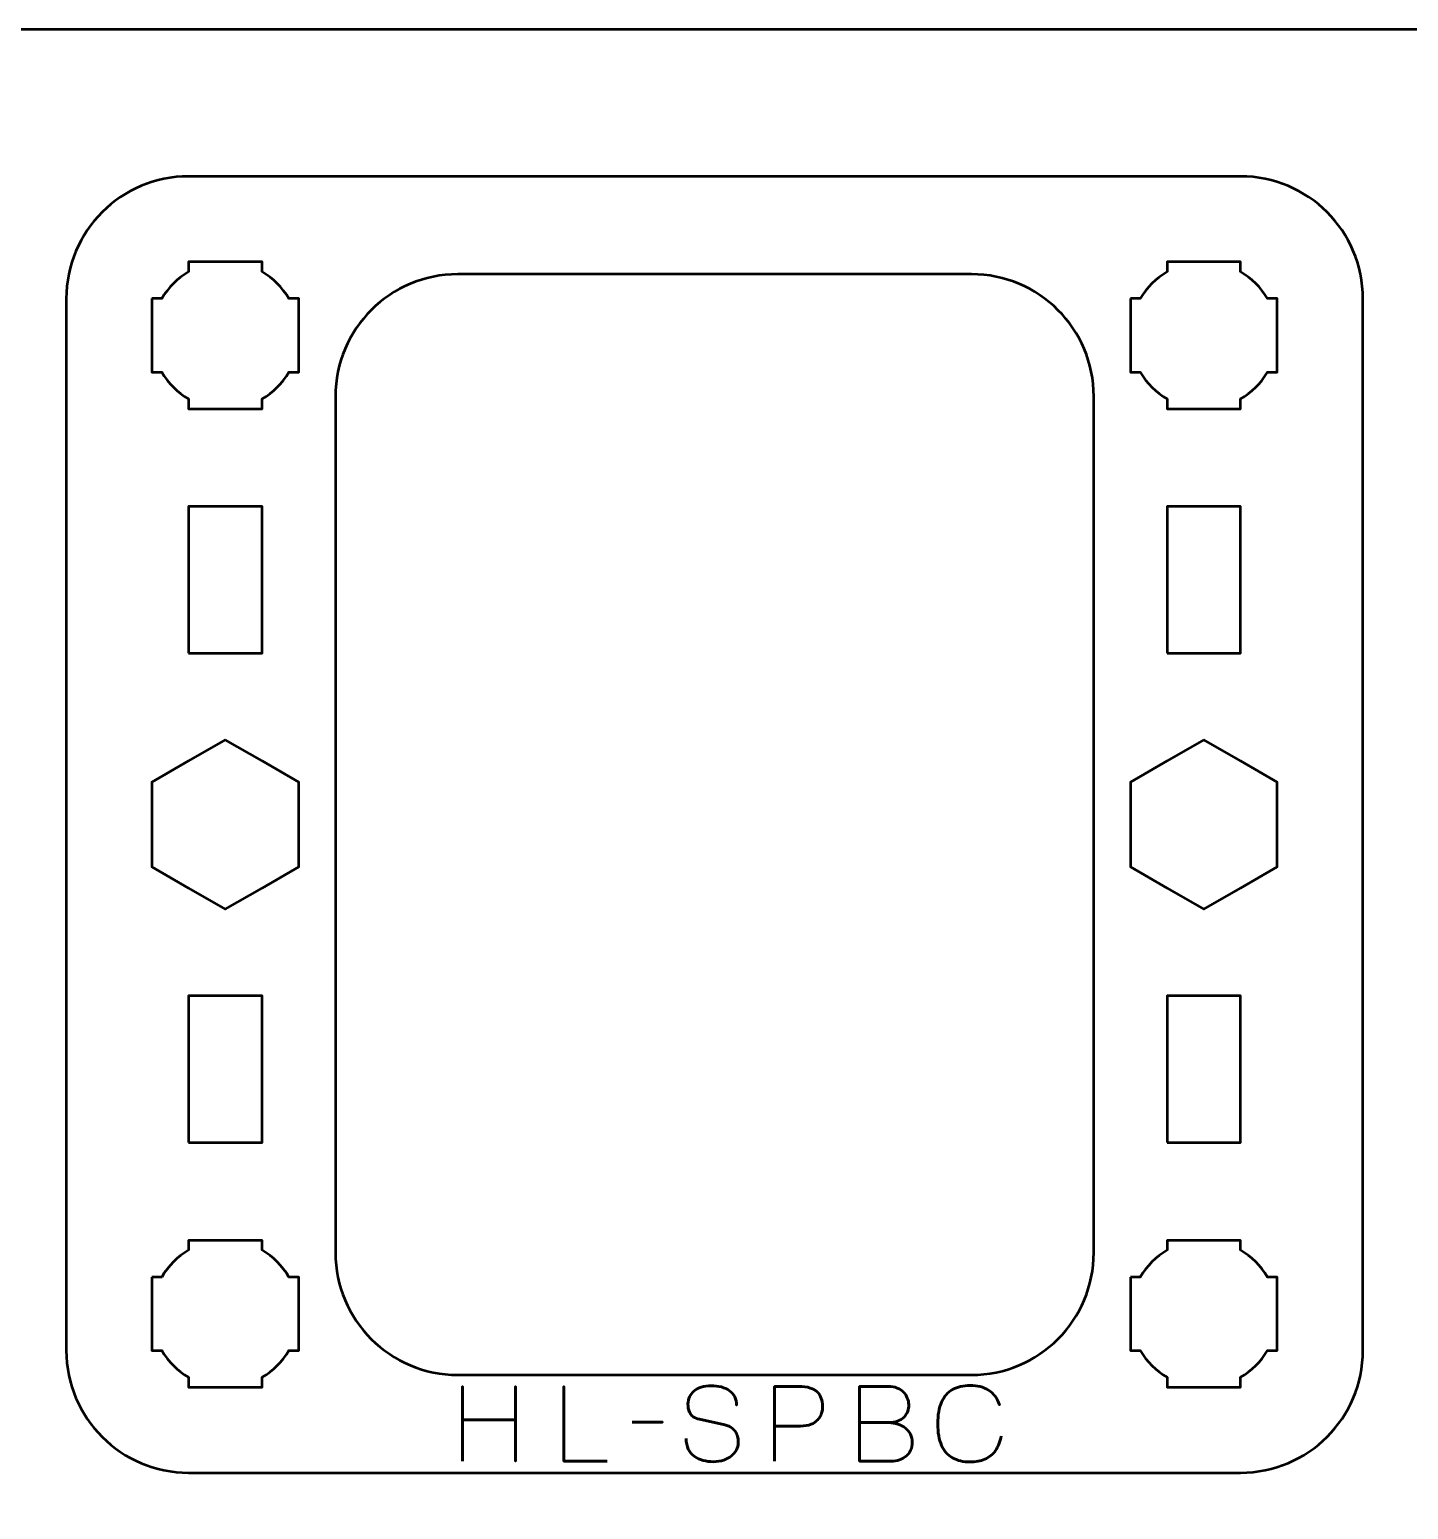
# Model space of a CAD drawing. Header units: centimetres. Extents: x -21 to 0, y -29.7 to 0.
# Drawn here: x -11.4 to -5.76, y -6.05 to 0 of the extents above; entities that cross this region are included whole.
import ezdxf

# ---------------------------------------------------------------- set-up
doc = ezdxf.new("R2010")
doc.units = ezdxf.units.CM
doc.header["$MEASUREMENT"] = 0
doc.layers.add('Layer 1', color=7, linetype='Continuous')

msp = doc.modelspace()

# ---------------------------------------------------------------- linework, layer by layer
at = {"layer": 'Layer 1', "lineweight": 53}
for points in [[(-10.75, -2.55), (-10.45, -2.55), (-10.45, -1.95), (-10.75, -1.95), (-10.75, -2.55)], [(-6.75, -2.55), (-6.45, -2.55), (-6.45, -1.95), (-6.75, -1.95), (-6.75, -2.55)], [(-10.75, -4.55), (-10.45, -4.55), (-10.45, -3.95), (-10.75, -3.95), (-10.75, -4.55)], [(-6.75, -4.55), (-6.45, -4.55), (-6.45, -3.95), (-6.75, -3.95), (-6.75, -4.55)]]:
    msp.add_lwpolyline(points, close=True, dxfattribs=at)
at = {"layer": 'Layer 1', "color": 1, "lineweight": 53}
msp.add_open_spline([(-21.00003, -29.19995), (-21.00003, -29.19995), (-21.00003, -2.89992), (-21.00003, -2.89992), (-21.00003, -2.89992), (-21.00003, -2.81709), (-20.93286, -2.74992), (-20.85003, -2.74992), (-20.85003, -2.74992), (-20.7672, -2.74992), (-20.70003, -2.68275), (-20.70003, -2.59992), (-20.70003, -2.59992), (-20.70003, -2.51709), (-20.7672, -2.44992), (-20.85003, -2.44992), (-20.85003, -2.44992), (-20.93286, -2.44992), (-21.00003, -2.38275), (-21.00003, -2.29992), (-21.00003, -2.29992), (-21.00003, -2.21709), (-20.93286, -2.14992), (-20.85003, -2.14992), (-20.85003, -2.14992), (-20.7672, -2.14992), (-20.70003, -2.08275), (-20.70003, -1.99992), (-20.70003, -1.99992), (-20.70003, -1.91709), (-20.7672, -1.84992), (-20.85003, -1.84992), (-20.85003, -1.84992), (-20.93286, -1.84992), (-21.00003, -1.78275), (-21.00003, -1.69992), (-21.00003, -1.69992), (-21.00003, -1.61709), (-20.93286, -1.54992), (-20.85003, -1.54992), (-20.85003, -1.54992), (-20.7672, -1.54992), (-20.70003, -1.48275), (-20.70003, -1.39992), (-20.70003, -1.39992), (-20.70003, -1.31709), (-20.7672, -1.24992), (-20.85003, -1.24992), (-20.85003, -1.24992), (-20.93286, -1.24992), (-21.00003, -1.18275), (-21.00003, -1.09992), (-21.00003, -1.09992), (-21.00003, -1.09992), (-21.00003, -0.49992), (-21.00003, -0.49992), (-21.00003, -0.49992), (-21.00003, -0.22295), (-20.77694, 0.00004), (-20.49994, 0.00004), (-20.49994, 0.00004), (-20.49994, 0.00004), (-0.50008, 0.00004), (-0.50008, 0.00004), (-0.50008, 0.00004), (-0.22294, 0.00004), (0.00002, -0.22295), (0.00002, -0.49992), (0.00002, -0.49992), (0.00002, -0.49992), (0.00002, -29.19995), (0.00002, -29.19995), (0.00002, -29.19995), (0.00002, -29.47695), (-0.22294, -29.70004), (-0.50008, -29.70004), (-0.50008, -29.70004), (-0.50008, -29.70004), (-20.49994, -29.70004), (-20.49994, -29.70004), (-20.49994, -29.70004), (-20.77694, -29.70004), (-21.00003, -29.47695), (-21.00003, -29.19995)], degree=3, knots=[0, 0, 0, 0, 0.047619, 0.047619, 0.047619, 0.047619, 0.0952381, 0.0952381, 0.0952381, 0.0952381, 0.1428571, 0.1428571, 0.1428571, 0.1428571, 0.1904762, 0.1904762, 0.1904762, 0.1904762, 0.2380952, 0.2380952, 0.2380952, 0.2380952, 0.2857143, 0.2857143, 0.2857143, 0.2857143, 0.3333333, 0.3333333, 0.3333333, 0.3333333, 0.3809524, 0.3809524, 0.3809524, 0.3809524, 0.4285714, 0.4285714, 0.4285714, 0.4285714, 0.4761905, 0.4761905, 0.4761905, 0.4761905, 0.5238095, 0.5238095, 0.5238095, 0.5238095, 0.5714286, 0.5714286, 0.5714286, 0.5714286, 0.6190476, 0.6190476, 0.6190476, 0.6190476, 0.6666667, 0.6666667, 0.6666667, 0.6666667, 0.7142857, 0.7142857, 0.7142857, 0.7142857, 0.7619048, 0.7619048, 0.7619048, 0.7619048, 0.8095238, 0.8095238, 0.8095238, 0.8095238, 0.8571429, 0.8571429, 0.8571429, 0.8571429, 0.9047619, 0.9047619, 0.9047619, 0.9047619, 0.952381, 0.952381, 0.952381, 0.952381, 1, 1, 1, 1], dxfattribs=at)
at = {"layer": 'Layer 1', "color": 3, "lineweight": 53}
msp.add_open_spline([(-11.25, -5.4), (-11.25, -5.4), (-11.25, -1.1), (-11.25, -1.1), (-11.25, -1.1), (-11.25, -0.82391), (-11.02609, -0.6), (-10.75, -0.6), (-10.75, -0.6), (-10.75, -0.6), (-6.45, -0.6), (-6.45, -0.6), (-6.45, -0.6), (-6.17391, -0.6), (-5.95, -0.82391), (-5.95, -1.1), (-5.95, -1.1), (-5.95, -1.1), (-5.95, -5.4), (-5.95, -5.4), (-5.95, -5.4), (-5.95, -5.67609), (-6.17391, -5.9), (-6.45, -5.9), (-6.45, -5.9), (-6.45, -5.9), (-10.75, -5.9), (-10.75, -5.9), (-10.75, -5.9), (-11.02609, -5.9), (-11.25, -5.67609), (-11.25, -5.4)], degree=3, knots=[0, 0, 0, 0, 0.125, 0.125, 0.125, 0.125, 0.25, 0.25, 0.25, 0.25, 0.375, 0.375, 0.375, 0.375, 0.5, 0.5, 0.5, 0.5, 0.625, 0.625, 0.625, 0.625, 0.75, 0.75, 0.75, 0.75, 0.875, 0.875, 0.875, 0.875, 1, 1, 1, 1], dxfattribs=at)
at = {"layer": 'Layer 1', "lineweight": 53}
for points, knots in [([(-10.9, -1.1), (-10.9, -1.1), (-10.85985, -1.1), (-10.85985, -1.1), (-10.85985, -1.1), (-10.8335, -1.05447), (-10.79553, -1.0165), (-10.75, -0.99015), (-10.75, -0.99015), (-10.75, -0.99015), (-10.75, -0.95), (-10.75, -0.95), (-10.75, -0.95), (-10.75, -0.95), (-10.6, -0.95), (-10.6, -0.95), (-10.6, -0.95), (-10.6, -0.95), (-10.45, -0.95), (-10.45, -0.95), (-10.45, -0.95), (-10.45, -0.95), (-10.45, -0.99015), (-10.45, -0.99015), (-10.45, -0.99015), (-10.40447, -1.0165), (-10.3665, -1.05447), (-10.34015, -1.1), (-10.34015, -1.1), (-10.34015, -1.1), (-10.3, -1.1), (-10.3, -1.1), (-10.3, -1.1), (-10.3, -1.1), (-10.3, -1.25), (-10.3, -1.25), (-10.3, -1.25), (-10.3, -1.25), (-10.3, -1.4), (-10.3, -1.4), (-10.3, -1.4), (-10.3, -1.4), (-10.34015, -1.4), (-10.34015, -1.4), (-10.34015, -1.4), (-10.3665, -1.44553), (-10.40447, -1.4835), (-10.45, -1.50985), (-10.45, -1.50985), (-10.45, -1.50985), (-10.45, -1.55), (-10.45, -1.55), (-10.45, -1.55), (-10.45, -1.55), (-10.6, -1.55), (-10.6, -1.55), (-10.6, -1.55), (-10.6, -1.55), (-10.75, -1.55), (-10.75, -1.55), (-10.75, -1.55), (-10.75, -1.55), (-10.75, -1.50985), (-10.75, -1.50985), (-10.75, -1.50985), (-10.79553, -1.4835), (-10.8335, -1.44553), (-10.85985, -1.4), (-10.85985, -1.4), (-10.85985, -1.4), (-10.9, -1.4), (-10.9, -1.4), (-10.9, -1.4), (-10.9, -1.4), (-10.9, -1.25), (-10.9, -1.25), (-10.9, -1.25), (-10.9, -1.25), (-10.9, -1.1), (-10.9, -1.1)], [0, 0, 0, 0, 0.05, 0.05, 0.05, 0.05, 0.1, 0.1, 0.1, 0.1, 0.15, 0.15, 0.15, 0.15, 0.2, 0.2, 0.2, 0.2, 0.25, 0.25, 0.25, 0.25, 0.3, 0.3, 0.3, 0.3, 0.35, 0.35, 0.35, 0.35, 0.4, 0.4, 0.4, 0.4, 0.45, 0.45, 0.45, 0.45, 0.5, 0.5, 0.5, 0.5, 0.55, 0.55, 0.55, 0.55, 0.6, 0.6, 0.6, 0.6, 0.65, 0.65, 0.65, 0.65, 0.7, 0.7, 0.7, 0.7, 0.75, 0.75, 0.75, 0.75, 0.8, 0.8, 0.8, 0.8, 0.85, 0.85, 0.85, 0.85, 0.9, 0.9, 0.9, 0.9, 0.95, 0.95, 0.95, 0.95, 1, 1, 1, 1]), ([(-6.9, -1.1), (-6.9, -1.1), (-6.85985, -1.1), (-6.85985, -1.1), (-6.85985, -1.1), (-6.8335, -1.05447), (-6.79553, -1.0165), (-6.75, -0.99015), (-6.75, -0.99015), (-6.75, -0.99015), (-6.75, -0.95), (-6.75, -0.95), (-6.75, -0.95), (-6.75, -0.95), (-6.6, -0.95), (-6.6, -0.95), (-6.6, -0.95), (-6.6, -0.95), (-6.45, -0.95), (-6.45, -0.95), (-6.45, -0.95), (-6.45, -0.95), (-6.45, -0.99015), (-6.45, -0.99015), (-6.45, -0.99015), (-6.40447, -1.0165), (-6.3665, -1.05447), (-6.34015, -1.1), (-6.34015, -1.1), (-6.34015, -1.1), (-6.3, -1.1), (-6.3, -1.1), (-6.3, -1.1), (-6.3, -1.1), (-6.3, -1.25), (-6.3, -1.25), (-6.3, -1.25), (-6.3, -1.25), (-6.3, -1.4), (-6.3, -1.4), (-6.3, -1.4), (-6.3, -1.4), (-6.34015, -1.4), (-6.34015, -1.4), (-6.34015, -1.4), (-6.3665, -1.44553), (-6.40447, -1.4835), (-6.45, -1.50985), (-6.45, -1.50985), (-6.45, -1.50985), (-6.45, -1.55), (-6.45, -1.55), (-6.45, -1.55), (-6.45, -1.55), (-6.6, -1.55), (-6.6, -1.55), (-6.6, -1.55), (-6.6, -1.55), (-6.75, -1.55), (-6.75, -1.55), (-6.75, -1.55), (-6.75, -1.55), (-6.75, -1.50985), (-6.75, -1.50985), (-6.75, -1.50985), (-6.79553, -1.4835), (-6.8335, -1.44553), (-6.85985, -1.4), (-6.85985, -1.4), (-6.85985, -1.4), (-6.9, -1.4), (-6.9, -1.4), (-6.9, -1.4), (-6.9, -1.4), (-6.9, -1.25), (-6.9, -1.25), (-6.9, -1.25), (-6.9, -1.25), (-6.9, -1.1), (-6.9, -1.1)], [0, 0, 0, 0, 0.05, 0.05, 0.05, 0.05, 0.1, 0.1, 0.1, 0.1, 0.15, 0.15, 0.15, 0.15, 0.2, 0.2, 0.2, 0.2, 0.25, 0.25, 0.25, 0.25, 0.3, 0.3, 0.3, 0.3, 0.35, 0.35, 0.35, 0.35, 0.4, 0.4, 0.4, 0.4, 0.45, 0.45, 0.45, 0.45, 0.5, 0.5, 0.5, 0.5, 0.55, 0.55, 0.55, 0.55, 0.6, 0.6, 0.6, 0.6, 0.65, 0.65, 0.65, 0.65, 0.7, 0.7, 0.7, 0.7, 0.75, 0.75, 0.75, 0.75, 0.8, 0.8, 0.8, 0.8, 0.85, 0.85, 0.85, 0.85, 0.9, 0.9, 0.9, 0.9, 0.95, 0.95, 0.95, 0.95, 1, 1, 1, 1]), ([(-10.15, -5), (-10.15, -5), (-10.15, -1.5), (-10.15, -1.5), (-10.15, -1.5), (-10.15, -1.22391), (-9.92609, -1), (-9.65, -1), (-9.65, -1), (-9.65, -1), (-7.55, -1), (-7.55, -1), (-7.55, -1), (-7.27391, -1), (-7.05, -1.22391), (-7.05, -1.5), (-7.05, -1.5), (-7.05, -1.5), (-7.05, -5), (-7.05, -5), (-7.05, -5), (-7.05, -5.27609), (-7.27391, -5.5), (-7.55, -5.5), (-7.55, -5.5), (-7.55, -5.5), (-9.65, -5.5), (-9.65, -5.5), (-9.65, -5.5), (-9.92609, -5.5), (-10.15, -5.27609), (-10.15, -5)], [0, 0, 0, 0, 0.125, 0.125, 0.125, 0.125, 0.25, 0.25, 0.25, 0.25, 0.375, 0.375, 0.375, 0.375, 0.5, 0.5, 0.5, 0.5, 0.625, 0.625, 0.625, 0.625, 0.75, 0.75, 0.75, 0.75, 0.875, 0.875, 0.875, 0.875, 1, 1, 1, 1]), ([(-10.6, -2.90359), (-10.6, -2.90359), (-10.45, -2.99019), (-10.45, -2.99019), (-10.45, -2.99019), (-10.45, -2.99019), (-10.3, -3.07679), (-10.3, -3.07679), (-10.3, -3.07679), (-10.3, -3.07679), (-10.3, -3.25), (-10.3, -3.25), (-10.3, -3.25), (-10.3, -3.25), (-10.3, -3.42321), (-10.3, -3.42321), (-10.3, -3.42321), (-10.3, -3.42321), (-10.45, -3.50981), (-10.45, -3.50981), (-10.45, -3.50981), (-10.45, -3.50981), (-10.6, -3.59641), (-10.6, -3.59641), (-10.6, -3.59641), (-10.6, -3.59641), (-10.75, -3.50981), (-10.75, -3.50981), (-10.75, -3.50981), (-10.75, -3.50981), (-10.9, -3.42321), (-10.9, -3.42321), (-10.9, -3.42321), (-10.9, -3.42321), (-10.9, -3.25), (-10.9, -3.25), (-10.9, -3.25), (-10.9, -3.25), (-10.9, -3.07679), (-10.9, -3.07679), (-10.9, -3.07679), (-10.9, -3.07679), (-10.75, -2.99019), (-10.75, -2.99019), (-10.75, -2.99019), (-10.75, -2.99019), (-10.6, -2.90359), (-10.6, -2.90359)], [0, 0, 0, 0, 0.0833333, 0.0833333, 0.0833333, 0.0833333, 0.1666667, 0.1666667, 0.1666667, 0.1666667, 0.25, 0.25, 0.25, 0.25, 0.3333333, 0.3333333, 0.3333333, 0.3333333, 0.4166667, 0.4166667, 0.4166667, 0.4166667, 0.5, 0.5, 0.5, 0.5, 0.5833333, 0.5833333, 0.5833333, 0.5833333, 0.6666667, 0.6666667, 0.6666667, 0.6666667, 0.75, 0.75, 0.75, 0.75, 0.8333333, 0.8333333, 0.8333333, 0.8333333, 0.9166667, 0.9166667, 0.9166667, 0.9166667, 1, 1, 1, 1]), ([(-6.6, -2.90359), (-6.6, -2.90359), (-6.45, -2.99019), (-6.45, -2.99019), (-6.45, -2.99019), (-6.45, -2.99019), (-6.3, -3.07679), (-6.3, -3.07679), (-6.3, -3.07679), (-6.3, -3.07679), (-6.3, -3.25), (-6.3, -3.25), (-6.3, -3.25), (-6.3, -3.25), (-6.3, -3.42321), (-6.3, -3.42321), (-6.3, -3.42321), (-6.3, -3.42321), (-6.45, -3.50981), (-6.45, -3.50981), (-6.45, -3.50981), (-6.45, -3.50981), (-6.6, -3.59641), (-6.6, -3.59641), (-6.6, -3.59641), (-6.6, -3.59641), (-6.75, -3.50981), (-6.75, -3.50981), (-6.75, -3.50981), (-6.75, -3.50981), (-6.9, -3.42321), (-6.9, -3.42321), (-6.9, -3.42321), (-6.9, -3.42321), (-6.9, -3.25), (-6.9, -3.25), (-6.9, -3.25), (-6.9, -3.25), (-6.9, -3.07679), (-6.9, -3.07679), (-6.9, -3.07679), (-6.9, -3.07679), (-6.75, -2.99019), (-6.75, -2.99019), (-6.75, -2.99019), (-6.75, -2.99019), (-6.6, -2.90359), (-6.6, -2.90359)], [0, 0, 0, 0, 0.0833333, 0.0833333, 0.0833333, 0.0833333, 0.1666667, 0.1666667, 0.1666667, 0.1666667, 0.25, 0.25, 0.25, 0.25, 0.3333333, 0.3333333, 0.3333333, 0.3333333, 0.4166667, 0.4166667, 0.4166667, 0.4166667, 0.5, 0.5, 0.5, 0.5, 0.5833333, 0.5833333, 0.5833333, 0.5833333, 0.6666667, 0.6666667, 0.6666667, 0.6666667, 0.75, 0.75, 0.75, 0.75, 0.8333333, 0.8333333, 0.8333333, 0.8333333, 0.9166667, 0.9166667, 0.9166667, 0.9166667, 1, 1, 1, 1]), ([(-10.9, -5.1), (-10.9, -5.1), (-10.85985, -5.1), (-10.85985, -5.1), (-10.85985, -5.1), (-10.8335, -5.05447), (-10.79553, -5.0165), (-10.75, -4.99015), (-10.75, -4.99015), (-10.75, -4.99015), (-10.75, -4.95), (-10.75, -4.95), (-10.75, -4.95), (-10.75, -4.95), (-10.6, -4.95), (-10.6, -4.95), (-10.6, -4.95), (-10.6, -4.95), (-10.45, -4.95), (-10.45, -4.95), (-10.45, -4.95), (-10.45, -4.95), (-10.45, -4.99015), (-10.45, -4.99015), (-10.45, -4.99015), (-10.40447, -5.0165), (-10.3665, -5.05447), (-10.34015, -5.1), (-10.34015, -5.1), (-10.34015, -5.1), (-10.3, -5.1), (-10.3, -5.1), (-10.3, -5.1), (-10.3, -5.1), (-10.3, -5.25), (-10.3, -5.25), (-10.3, -5.25), (-10.3, -5.25), (-10.3, -5.4), (-10.3, -5.4), (-10.3, -5.4), (-10.3, -5.4), (-10.34015, -5.4), (-10.34015, -5.4), (-10.34015, -5.4), (-10.3665, -5.44553), (-10.40447, -5.4835), (-10.45, -5.50985), (-10.45, -5.50985), (-10.45, -5.50985), (-10.45, -5.55), (-10.45, -5.55), (-10.45, -5.55), (-10.45, -5.55), (-10.6, -5.55), (-10.6, -5.55), (-10.6, -5.55), (-10.6, -5.55), (-10.75, -5.55), (-10.75, -5.55), (-10.75, -5.55), (-10.75, -5.55), (-10.75, -5.50985), (-10.75, -5.50985), (-10.75, -5.50985), (-10.79553, -5.4835), (-10.8335, -5.44553), (-10.85985, -5.4), (-10.85985, -5.4), (-10.85985, -5.4), (-10.9, -5.4), (-10.9, -5.4), (-10.9, -5.4), (-10.9, -5.4), (-10.9, -5.25), (-10.9, -5.25), (-10.9, -5.25), (-10.9, -5.25), (-10.9, -5.1), (-10.9, -5.1)], [0, 0, 0, 0, 0.05, 0.05, 0.05, 0.05, 0.1, 0.1, 0.1, 0.1, 0.15, 0.15, 0.15, 0.15, 0.2, 0.2, 0.2, 0.2, 0.25, 0.25, 0.25, 0.25, 0.3, 0.3, 0.3, 0.3, 0.35, 0.35, 0.35, 0.35, 0.4, 0.4, 0.4, 0.4, 0.45, 0.45, 0.45, 0.45, 0.5, 0.5, 0.5, 0.5, 0.55, 0.55, 0.55, 0.55, 0.6, 0.6, 0.6, 0.6, 0.65, 0.65, 0.65, 0.65, 0.7, 0.7, 0.7, 0.7, 0.75, 0.75, 0.75, 0.75, 0.8, 0.8, 0.8, 0.8, 0.85, 0.85, 0.85, 0.85, 0.9, 0.9, 0.9, 0.9, 0.95, 0.95, 0.95, 0.95, 1, 1, 1, 1]), ([(-6.9, -5.1), (-6.9, -5.1), (-6.85985, -5.1), (-6.85985, -5.1), (-6.85985, -5.1), (-6.8335, -5.05447), (-6.79553, -5.0165), (-6.75, -4.99015), (-6.75, -4.99015), (-6.75, -4.99015), (-6.75, -4.95), (-6.75, -4.95), (-6.75, -4.95), (-6.75, -4.95), (-6.6, -4.95), (-6.6, -4.95), (-6.6, -4.95), (-6.6, -4.95), (-6.45, -4.95), (-6.45, -4.95), (-6.45, -4.95), (-6.45, -4.95), (-6.45, -4.99015), (-6.45, -4.99015), (-6.45, -4.99015), (-6.40447, -5.0165), (-6.3665, -5.05447), (-6.34015, -5.1), (-6.34015, -5.1), (-6.34015, -5.1), (-6.3, -5.1), (-6.3, -5.1), (-6.3, -5.1), (-6.3, -5.1), (-6.3, -5.25), (-6.3, -5.25), (-6.3, -5.25), (-6.3, -5.25), (-6.3, -5.4), (-6.3, -5.4), (-6.3, -5.4), (-6.3, -5.4), (-6.34015, -5.4), (-6.34015, -5.4), (-6.34015, -5.4), (-6.3665, -5.44553), (-6.40447, -5.4835), (-6.45, -5.50985), (-6.45, -5.50985), (-6.45, -5.50985), (-6.45, -5.55), (-6.45, -5.55), (-6.45, -5.55), (-6.45, -5.55), (-6.6, -5.55), (-6.6, -5.55), (-6.6, -5.55), (-6.6, -5.55), (-6.75, -5.55), (-6.75, -5.55), (-6.75, -5.55), (-6.75, -5.55), (-6.75, -5.50985), (-6.75, -5.50985), (-6.75, -5.50985), (-6.79553, -5.4835), (-6.8335, -5.44553), (-6.85985, -5.4), (-6.85985, -5.4), (-6.85985, -5.4), (-6.9, -5.4), (-6.9, -5.4), (-6.9, -5.4), (-6.9, -5.4), (-6.9, -5.25), (-6.9, -5.25), (-6.9, -5.25), (-6.9, -5.25), (-6.9, -5.1), (-6.9, -5.1)], [0, 0, 0, 0, 0.05, 0.05, 0.05, 0.05, 0.1, 0.1, 0.1, 0.1, 0.15, 0.15, 0.15, 0.15, 0.2, 0.2, 0.2, 0.2, 0.25, 0.25, 0.25, 0.25, 0.3, 0.3, 0.3, 0.3, 0.35, 0.35, 0.35, 0.35, 0.4, 0.4, 0.4, 0.4, 0.45, 0.45, 0.45, 0.45, 0.5, 0.5, 0.5, 0.5, 0.55, 0.55, 0.55, 0.55, 0.6, 0.6, 0.6, 0.6, 0.65, 0.65, 0.65, 0.65, 0.7, 0.7, 0.7, 0.7, 0.75, 0.75, 0.75, 0.75, 0.8, 0.8, 0.8, 0.8, 0.85, 0.85, 0.85, 0.85, 0.9, 0.9, 0.9, 0.9, 0.95, 0.95, 0.95, 0.95, 1, 1, 1, 1])]:
    msp.add_open_spline(points, degree=3, knots=knots, dxfattribs=at)
at = {"layer": 'Layer 1', "color": 5, "lineweight": 53}
for points, knots in [([(-9.62996, -5.85244), (-9.62996, -5.85244), (-9.62996, -5.68353), (-9.62996, -5.68353), (-9.62996, -5.68353), (-9.62996, -5.68353), (-9.41449, -5.68353), (-9.41449, -5.68353), (-9.41449, -5.68353), (-9.41449, -5.68353), (-9.41449, -5.85244), (-9.41449, -5.85244), (-9.41449, -5.85244), (-9.41449, -5.85244), (-9.41449, -5.54764), (-9.41449, -5.54764), (-9.41449, -5.54764), (-9.41449, -5.54764), (-9.41449, -5.68353), (-9.41449, -5.68353), (-9.41449, -5.68353), (-9.41449, -5.68353), (-9.62996, -5.68353), (-9.62996, -5.68353), (-9.62996, -5.68353), (-9.62996, -5.68353), (-9.62996, -5.54764), (-9.62996, -5.54764), (-9.62996, -5.54764), (-9.62996, -5.54764), (-9.62996, -5.85244), (-9.62996, -5.85244)], [0, 0, 0, 0, 0.125, 0.125, 0.125, 0.125, 0.25, 0.25, 0.25, 0.25, 0.375, 0.375, 0.375, 0.375, 0.5, 0.5, 0.5, 0.5, 0.625, 0.625, 0.625, 0.625, 0.75, 0.75, 0.75, 0.75, 0.875, 0.875, 0.875, 0.875, 1, 1, 1, 1]), ([(-9.03857, -5.85244), (-9.03857, -5.85244), (-9.21679, -5.85244), (-9.21679, -5.85244), (-9.21679, -5.85244), (-9.21679, -5.85244), (-9.21679, -5.54722), (-9.21679, -5.54722), (-9.21679, -5.54722), (-9.21679, -5.54722), (-9.21679, -5.85244), (-9.21679, -5.85244), (-9.21679, -5.85244), (-9.21679, -5.85244), (-9.03857, -5.85244), (-9.03857, -5.85244)], [0, 0, 0, 0, 0.25, 0.25, 0.25, 0.25, 0.5, 0.5, 0.5, 0.5, 0.75, 0.75, 0.75, 0.75, 1, 1, 1, 1]), ([(-8.71642, -5.76015), (-8.71628, -5.77702), (-8.71332, -5.79148), (-8.70739, -5.80355), (-8.70739, -5.80355), (-8.70153, -5.81554), (-8.69335, -5.82535), (-8.68305, -5.83297), (-8.68305, -5.83297), (-8.67268, -5.84052), (-8.66075, -5.84609), (-8.64728, -5.84969), (-8.64728, -5.84969), (-8.63387, -5.85322), (-8.61948, -5.85498), (-8.60424, -5.85498), (-8.60424, -5.85498), (-8.58886, -5.85491), (-8.57503, -5.85265), (-8.56268, -5.84835), (-8.56268, -5.84835), (-8.5504, -5.84404), (-8.53989, -5.83826), (-8.53107, -5.83099), (-8.53107, -5.83099), (-8.52232, -5.82372), (-8.51555, -5.81561), (-8.51075, -5.80658), (-8.51075, -5.80658), (-8.50595, -5.79755), (-8.50341, -5.78831), (-8.50306, -5.77878), (-8.50306, -5.77878), (-8.50264, -5.76629), (-8.50447, -5.75486), (-8.50849, -5.74456), (-8.50849, -5.74456), (-8.51252, -5.73426), (-8.51873, -5.72565), (-8.52712, -5.7186), (-8.52712, -5.7186), (-8.53545, -5.71154), (-8.54596, -5.7066), (-8.55852, -5.70385), (-8.55852, -5.70385), (-8.55852, -5.70385), (-8.66223, -5.68141), (-8.66223, -5.68141), (-8.66223, -5.68141), (-8.67197, -5.67937), (-8.68037, -5.67591), (-8.68728, -5.67111), (-8.68728, -5.67111), (-8.6942, -5.66625), (-8.69956, -5.65954), (-8.70323, -5.65093), (-8.70323, -5.65093), (-8.7069, -5.6424), (-8.7088, -5.63153), (-8.7088, -5.61834), (-8.7088, -5.61834), (-8.7088, -5.60832), (-8.70675, -5.59887), (-8.70259, -5.58998), (-8.70259, -5.58998), (-8.6985, -5.58109), (-8.69243, -5.57325), (-8.68446, -5.56634), (-8.68446, -5.56634), (-8.67649, -5.5595), (-8.66661, -5.55413), (-8.6549, -5.55025), (-8.6549, -5.55025), (-8.64311, -5.5463), (-8.62964, -5.54433), (-8.6144, -5.54426), (-8.6144, -5.54426), (-8.59909, -5.54426), (-8.58505, -5.54602), (-8.57221, -5.54955), (-8.57221, -5.54955), (-8.55944, -5.55308), (-8.54836, -5.55816), (-8.53905, -5.56493), (-8.53905, -5.56493), (-8.52973, -5.5717), (-8.52254, -5.58003), (-8.5176, -5.58976), (-8.5176, -5.58976), (-8.51266, -5.59957), (-8.51033, -5.61079), (-8.51068, -5.62342), (-8.51068, -5.62342), (-8.51033, -5.61079), (-8.51266, -5.59957), (-8.5176, -5.58976), (-8.5176, -5.58976), (-8.52254, -5.58003), (-8.52973, -5.5717), (-8.53905, -5.56493), (-8.53905, -5.56493), (-8.54836, -5.55816), (-8.55944, -5.55308), (-8.57221, -5.54955), (-8.57221, -5.54955), (-8.58505, -5.54602), (-8.59909, -5.54426), (-8.6144, -5.54426), (-8.6144, -5.54426), (-8.62964, -5.54433), (-8.64311, -5.5463), (-8.6549, -5.55025), (-8.6549, -5.55025), (-8.66661, -5.55413), (-8.67649, -5.5595), (-8.68446, -5.56634), (-8.68446, -5.56634), (-8.69243, -5.57325), (-8.6985, -5.58109), (-8.70259, -5.58998), (-8.70259, -5.58998), (-8.70675, -5.59887), (-8.7088, -5.60832), (-8.7088, -5.61834), (-8.7088, -5.61834), (-8.7088, -5.63153), (-8.70697, -5.6424), (-8.70344, -5.65086), (-8.70344, -5.65086), (-8.69984, -5.6594), (-8.69455, -5.66603), (-8.68763, -5.6709), (-8.68763, -5.6709), (-8.68072, -5.6757), (-8.67225, -5.67923), (-8.66223, -5.68141), (-8.66223, -5.68141), (-8.66223, -5.68141), (-8.55852, -5.70385), (-8.55852, -5.70385), (-8.55852, -5.70385), (-8.54568, -5.7066), (-8.53509, -5.71154), (-8.52677, -5.7186), (-8.52677, -5.7186), (-8.51837, -5.72565), (-8.51223, -5.73426), (-8.50828, -5.74456), (-8.50828, -5.74456), (-8.5044, -5.75486), (-8.50264, -5.76629), (-8.50306, -5.77878), (-8.50306, -5.77878), (-8.50341, -5.78831), (-8.50595, -5.79755), (-8.51075, -5.80658), (-8.51075, -5.80658), (-8.51555, -5.81561), (-8.52232, -5.82372), (-8.53107, -5.83099), (-8.53107, -5.83099), (-8.53989, -5.83826), (-8.5504, -5.84404), (-8.56268, -5.84835), (-8.56268, -5.84835), (-8.57503, -5.85265), (-8.58886, -5.85491), (-8.60424, -5.85498), (-8.60424, -5.85498), (-8.61948, -5.85498), (-8.63387, -5.85322), (-8.64728, -5.84969), (-8.64728, -5.84969), (-8.66075, -5.84609), (-8.67268, -5.84052), (-8.68305, -5.83297), (-8.68305, -5.83297), (-8.69335, -5.82535), (-8.70153, -5.81554), (-8.70739, -5.80355), (-8.70739, -5.80355), (-8.71332, -5.79148), (-8.71628, -5.77702), (-8.71642, -5.76015)], [0, 0, 0, 0, 0.0217391, 0.0217391, 0.0217391, 0.0217391, 0.0434783, 0.0434783, 0.0434783, 0.0434783, 0.0652174, 0.0652174, 0.0652174, 0.0652174, 0.0869565, 0.0869565, 0.0869565, 0.0869565, 0.1086957, 0.1086957, 0.1086957, 0.1086957, 0.1304348, 0.1304348, 0.1304348, 0.1304348, 0.1521739, 0.1521739, 0.1521739, 0.1521739, 0.173913, 0.173913, 0.173913, 0.173913, 0.1956522, 0.1956522, 0.1956522, 0.1956522, 0.2173913, 0.2173913, 0.2173913, 0.2173913, 0.2391304, 0.2391304, 0.2391304, 0.2391304, 0.2608696, 0.2608696, 0.2608696, 0.2608696, 0.2826087, 0.2826087, 0.2826087, 0.2826087, 0.3043478, 0.3043478, 0.3043478, 0.3043478, 0.326087, 0.326087, 0.326087, 0.326087, 0.3478261, 0.3478261, 0.3478261, 0.3478261, 0.3695652, 0.3695652, 0.3695652, 0.3695652, 0.3913043, 0.3913043, 0.3913043, 0.3913043, 0.4130435, 0.4130435, 0.4130435, 0.4130435, 0.4347826, 0.4347826, 0.4347826, 0.4347826, 0.4565217, 0.4565217, 0.4565217, 0.4565217, 0.4782609, 0.4782609, 0.4782609, 0.4782609, 0.5, 0.5, 0.5, 0.5, 0.5217391, 0.5217391, 0.5217391, 0.5217391, 0.5434783, 0.5434783, 0.5434783, 0.5434783, 0.5652174, 0.5652174, 0.5652174, 0.5652174, 0.5869565, 0.5869565, 0.5869565, 0.5869565, 0.6086957, 0.6086957, 0.6086957, 0.6086957, 0.6304348, 0.6304348, 0.6304348, 0.6304348, 0.6521739, 0.6521739, 0.6521739, 0.6521739, 0.673913, 0.673913, 0.673913, 0.673913, 0.6956522, 0.6956522, 0.6956522, 0.6956522, 0.7173913, 0.7173913, 0.7173913, 0.7173913, 0.7391304, 0.7391304, 0.7391304, 0.7391304, 0.7608696, 0.7608696, 0.7608696, 0.7608696, 0.7826087, 0.7826087, 0.7826087, 0.7826087, 0.8043478, 0.8043478, 0.8043478, 0.8043478, 0.826087, 0.826087, 0.826087, 0.826087, 0.8478261, 0.8478261, 0.8478261, 0.8478261, 0.8695652, 0.8695652, 0.8695652, 0.8695652, 0.8913043, 0.8913043, 0.8913043, 0.8913043, 0.9130435, 0.9130435, 0.9130435, 0.9130435, 0.9347826, 0.9347826, 0.9347826, 0.9347826, 0.9565217, 0.9565217, 0.9565217, 0.9565217, 0.9782609, 0.9782609, 0.9782609, 0.9782609, 1, 1, 1, 1]), ([(-8.35447, -5.85244), (-8.35447, -5.85244), (-8.35447, -5.54722), (-8.35447, -5.54722), (-8.35447, -5.54722), (-8.35447, -5.54722), (-8.2571, -5.54722), (-8.2571, -5.54722), (-8.2571, -5.54722), (-8.23763, -5.54729), (-8.22162, -5.54948), (-8.20899, -5.55371), (-8.20899, -5.55371), (-8.19643, -5.55787), (-8.18655, -5.56366), (-8.17942, -5.571), (-8.17942, -5.571), (-8.1723, -5.57826), (-8.16722, -5.58659), (-8.16411, -5.59597), (-8.16411, -5.59597), (-8.16108, -5.60536), (-8.15932, -5.61516), (-8.15889, -5.62554), (-8.15889, -5.62554), (-8.1584, -5.63591), (-8.1596, -5.64607), (-8.16242, -5.65594), (-8.16242, -5.65594), (-8.16531, -5.66582), (-8.17018, -5.67478), (-8.17717, -5.68283), (-8.17717, -5.68283), (-8.18408, -5.69087), (-8.19346, -5.69729), (-8.20525, -5.70202), (-8.20525, -5.70202), (-8.21703, -5.70681), (-8.23163, -5.70921), (-8.24906, -5.70935), (-8.24906, -5.70935), (-8.24906, -5.70935), (-8.35447, -5.70935), (-8.35447, -5.70935), (-8.35447, -5.70935), (-8.35447, -5.70935), (-8.24906, -5.70935), (-8.24906, -5.70935), (-8.24906, -5.70935), (-8.23199, -5.70921), (-8.21752, -5.70681), (-8.20581, -5.70202), (-8.20581, -5.70202), (-8.19403, -5.69729), (-8.18464, -5.69087), (-8.17759, -5.68283), (-8.17759, -5.68283), (-8.1706, -5.67478), (-8.16559, -5.66582), (-8.16263, -5.65594), (-8.16263, -5.65594), (-8.15967, -5.64607), (-8.1584, -5.63591), (-8.15889, -5.62554), (-8.15889, -5.62554), (-8.15932, -5.61516), (-8.16108, -5.60536), (-8.16425, -5.59597), (-8.16425, -5.59597), (-8.16736, -5.58659), (-8.17258, -5.57826), (-8.17971, -5.571), (-8.17971, -5.571), (-8.1869, -5.56366), (-8.19678, -5.55787), (-8.20934, -5.55371), (-8.20934, -5.55371), (-8.22197, -5.54948), (-8.23784, -5.54729), (-8.2571, -5.54722), (-8.2571, -5.54722), (-8.2571, -5.54722), (-8.35447, -5.54722), (-8.35447, -5.54722), (-8.35447, -5.54722), (-8.35447, -5.54722), (-8.35447, -5.85244), (-8.35447, -5.85244)], [0, 0, 0, 0, 0.0454545, 0.0454545, 0.0454545, 0.0454545, 0.0909091, 0.0909091, 0.0909091, 0.0909091, 0.1363636, 0.1363636, 0.1363636, 0.1363636, 0.1818182, 0.1818182, 0.1818182, 0.1818182, 0.2272727, 0.2272727, 0.2272727, 0.2272727, 0.2727273, 0.2727273, 0.2727273, 0.2727273, 0.3181818, 0.3181818, 0.3181818, 0.3181818, 0.3636364, 0.3636364, 0.3636364, 0.3636364, 0.4090909, 0.4090909, 0.4090909, 0.4090909, 0.4545455, 0.4545455, 0.4545455, 0.4545455, 0.5, 0.5, 0.5, 0.5, 0.5454545, 0.5454545, 0.5454545, 0.5454545, 0.5909091, 0.5909091, 0.5909091, 0.5909091, 0.6363636, 0.6363636, 0.6363636, 0.6363636, 0.6818182, 0.6818182, 0.6818182, 0.6818182, 0.7272727, 0.7272727, 0.7272727, 0.7272727, 0.7727273, 0.7727273, 0.7727273, 0.7727273, 0.8181818, 0.8181818, 0.8181818, 0.8181818, 0.8636364, 0.8636364, 0.8636364, 0.8636364, 0.9090909, 0.9090909, 0.9090909, 0.9090909, 0.9545455, 0.9545455, 0.9545455, 0.9545455, 1, 1, 1, 1]), ([(-8.00819, -5.69538), (-8.00819, -5.69538), (-7.89093, -5.69538), (-7.89093, -5.69538), (-7.89093, -5.69538), (-7.87569, -5.69531), (-7.86271, -5.6932), (-7.85177, -5.68903), (-7.85177, -5.68903), (-7.8409, -5.68494), (-7.83209, -5.67937), (-7.82524, -5.67238), (-7.82524, -5.67238), (-7.8184, -5.6654), (-7.81346, -5.6575), (-7.81035, -5.64875), (-7.81035, -5.64875), (-7.80732, -5.64007), (-7.80591, -5.63104), (-7.80626, -5.62173), (-7.80626, -5.62173), (-7.80669, -5.61241), (-7.80866, -5.60338), (-7.81219, -5.59456), (-7.81219, -5.59456), (-7.81565, -5.58574), (-7.82087, -5.57777), (-7.82771, -5.57064), (-7.82771, -5.57064), (-7.83455, -5.56352), (-7.84309, -5.55787), (-7.85346, -5.55371), (-7.85346, -5.55371), (-7.86384, -5.54948), (-7.87604, -5.54729), (-7.89008, -5.54722), (-7.89008, -5.54722), (-7.89008, -5.54722), (-8.00819, -5.54722), (-8.00819, -5.54722), (-8.00819, -5.54722), (-8.00819, -5.54722), (-8.00819, -5.85244), (-8.00819, -5.85244), (-8.00819, -5.85244), (-8.00819, -5.85244), (-7.87823, -5.85244), (-7.87823, -5.85244), (-7.87823, -5.85244), (-7.86609, -5.85244), (-7.8548, -5.85068), (-7.84436, -5.84722), (-7.84436, -5.84722), (-7.83392, -5.84369), (-7.82482, -5.83868), (-7.81692, -5.83198), (-7.81692, -5.83198), (-7.80908, -5.82535), (-7.80295, -5.8173), (-7.79857, -5.80778), (-7.79857, -5.80778), (-7.7942, -5.79825), (-7.79194, -5.78746), (-7.79187, -5.77539), (-7.79187, -5.77539), (-7.79215, -5.76326), (-7.79469, -5.75232), (-7.79956, -5.74252), (-7.79956, -5.74252), (-7.80443, -5.73271), (-7.8112, -5.72431), (-7.81995, -5.71726), (-7.81995, -5.71726), (-7.8287, -5.71027), (-7.83914, -5.70484), (-7.85114, -5.7011), (-7.85114, -5.7011), (-7.86313, -5.69736), (-7.87639, -5.69546), (-7.89093, -5.69538), (-7.89093, -5.69538), (-7.87639, -5.69546), (-7.86313, -5.69736), (-7.85114, -5.7011), (-7.85114, -5.7011), (-7.83914, -5.70484), (-7.8287, -5.71027), (-7.81995, -5.71726), (-7.81995, -5.71726), (-7.8112, -5.72431), (-7.80443, -5.73271), (-7.79956, -5.74252), (-7.79956, -5.74252), (-7.79469, -5.75232), (-7.79215, -5.76326), (-7.79187, -5.77539), (-7.79187, -5.77539), (-7.79194, -5.78746), (-7.7942, -5.79825), (-7.79857, -5.80778), (-7.79857, -5.80778), (-7.80295, -5.8173), (-7.80908, -5.82535), (-7.81692, -5.83198), (-7.81692, -5.83198), (-7.82482, -5.83868), (-7.83392, -5.84369), (-7.84436, -5.84722), (-7.84436, -5.84722), (-7.8548, -5.85068), (-7.86609, -5.85244), (-7.87823, -5.85244), (-7.87823, -5.85244), (-7.87823, -5.85244), (-8.00819, -5.85244), (-8.00819, -5.85244), (-8.00819, -5.85244), (-8.00819, -5.85244), (-8.00819, -5.54722), (-8.00819, -5.54722), (-8.00819, -5.54722), (-8.00819, -5.54722), (-7.89008, -5.54722), (-7.89008, -5.54722), (-7.89008, -5.54722), (-7.87604, -5.54729), (-7.86384, -5.54948), (-7.85346, -5.55371), (-7.85346, -5.55371), (-7.84309, -5.55787), (-7.83455, -5.56352), (-7.82771, -5.57064), (-7.82771, -5.57064), (-7.82087, -5.57777), (-7.81565, -5.58574), (-7.81219, -5.59456), (-7.81219, -5.59456), (-7.80866, -5.60338), (-7.80669, -5.61241), (-7.80626, -5.62173), (-7.80626, -5.62173), (-7.80591, -5.63104), (-7.80732, -5.64007), (-7.81035, -5.64875), (-7.81035, -5.64875), (-7.81346, -5.6575), (-7.8184, -5.6654), (-7.82524, -5.67238), (-7.82524, -5.67238), (-7.83209, -5.67937), (-7.8409, -5.68494), (-7.85177, -5.68903), (-7.85177, -5.68903), (-7.86271, -5.6932), (-7.87569, -5.69531), (-7.89093, -5.69538), (-7.89093, -5.69538), (-7.89093, -5.69538), (-8.00819, -5.69538), (-8.00819, -5.69538)], [0, 0, 0, 0, 0.025, 0.025, 0.025, 0.025, 0.05, 0.05, 0.05, 0.05, 0.075, 0.075, 0.075, 0.075, 0.1, 0.1, 0.1, 0.1, 0.125, 0.125, 0.125, 0.125, 0.15, 0.15, 0.15, 0.15, 0.175, 0.175, 0.175, 0.175, 0.2, 0.2, 0.2, 0.2, 0.225, 0.225, 0.225, 0.225, 0.25, 0.25, 0.25, 0.25, 0.275, 0.275, 0.275, 0.275, 0.3, 0.3, 0.3, 0.3, 0.325, 0.325, 0.325, 0.325, 0.35, 0.35, 0.35, 0.35, 0.375, 0.375, 0.375, 0.375, 0.4, 0.4, 0.4, 0.4, 0.425, 0.425, 0.425, 0.425, 0.45, 0.45, 0.45, 0.45, 0.475, 0.475, 0.475, 0.475, 0.5, 0.5, 0.5, 0.5, 0.525, 0.525, 0.525, 0.525, 0.55, 0.55, 0.55, 0.55, 0.575, 0.575, 0.575, 0.575, 0.6, 0.6, 0.6, 0.6, 0.625, 0.625, 0.625, 0.625, 0.65, 0.65, 0.65, 0.65, 0.675, 0.675, 0.675, 0.675, 0.7, 0.7, 0.7, 0.7, 0.725, 0.725, 0.725, 0.725, 0.75, 0.75, 0.75, 0.75, 0.775, 0.775, 0.775, 0.775, 0.8, 0.8, 0.8, 0.8, 0.825, 0.825, 0.825, 0.825, 0.85, 0.85, 0.85, 0.85, 0.875, 0.875, 0.875, 0.875, 0.9, 0.9, 0.9, 0.9, 0.925, 0.925, 0.925, 0.925, 0.95, 0.95, 0.95, 0.95, 0.975, 0.975, 0.975, 0.975, 1, 1, 1, 1]), ([(-7.42865, -5.74999), (-7.43317, -5.77419), (-7.44107, -5.79416), (-7.45215, -5.80982), (-7.45215, -5.80982), (-7.46329, -5.82542), (-7.47755, -5.83699), (-7.4949, -5.84454), (-7.4949, -5.84454), (-7.51219, -5.85209), (-7.53251, -5.8559), (-7.55565, -5.85583), (-7.55565, -5.85583), (-7.5838, -5.8559), (-7.60772, -5.85046), (-7.62734, -5.83939), (-7.62734, -5.83939), (-7.64695, -5.82838), (-7.66191, -5.81138), (-7.67221, -5.78831), (-7.67221, -5.78831), (-7.68251, -5.76523), (-7.68766, -5.73567), (-7.68773, -5.69962), (-7.68773, -5.69962), (-7.68766, -5.66371), (-7.68251, -5.63421), (-7.67221, -5.61114), (-7.67221, -5.61114), (-7.66191, -5.58807), (-7.64695, -5.571), (-7.62734, -5.55992), (-7.62734, -5.55992), (-7.60772, -5.54884), (-7.5838, -5.54334), (-7.55565, -5.54341), (-7.55565, -5.54341), (-7.52552, -5.54334), (-7.50027, -5.54976), (-7.47995, -5.56267), (-7.47995, -5.56267), (-7.4597, -5.57558), (-7.44481, -5.59555), (-7.43543, -5.62257), (-7.43543, -5.62257), (-7.44481, -5.59555), (-7.4597, -5.57558), (-7.47995, -5.56267), (-7.47995, -5.56267), (-7.50027, -5.54976), (-7.52552, -5.54334), (-7.55565, -5.54341), (-7.55565, -5.54341), (-7.5838, -5.54334), (-7.60772, -5.54884), (-7.62734, -5.55992), (-7.62734, -5.55992), (-7.64695, -5.571), (-7.66191, -5.58807), (-7.67221, -5.61114), (-7.67221, -5.61114), (-7.68251, -5.63421), (-7.68766, -5.66371), (-7.68773, -5.69962), (-7.68773, -5.69962), (-7.68766, -5.73567), (-7.68251, -5.76523), (-7.67221, -5.78831), (-7.67221, -5.78831), (-7.66191, -5.81138), (-7.64695, -5.82838), (-7.62734, -5.83939), (-7.62734, -5.83939), (-7.60772, -5.85046), (-7.5838, -5.8559), (-7.55565, -5.85583), (-7.55565, -5.85583), (-7.53251, -5.8559), (-7.51219, -5.85209), (-7.4949, -5.84454), (-7.4949, -5.84454), (-7.47755, -5.83699), (-7.46329, -5.82542), (-7.45215, -5.80982), (-7.45215, -5.80982), (-7.44107, -5.79416), (-7.43317, -5.77419), (-7.42865, -5.74999)], [0, 0, 0, 0, 0.0454545, 0.0454545, 0.0454545, 0.0454545, 0.0909091, 0.0909091, 0.0909091, 0.0909091, 0.1363636, 0.1363636, 0.1363636, 0.1363636, 0.1818182, 0.1818182, 0.1818182, 0.1818182, 0.2272727, 0.2272727, 0.2272727, 0.2272727, 0.2727273, 0.2727273, 0.2727273, 0.2727273, 0.3181818, 0.3181818, 0.3181818, 0.3181818, 0.3636364, 0.3636364, 0.3636364, 0.3636364, 0.4090909, 0.4090909, 0.4090909, 0.4090909, 0.4545455, 0.4545455, 0.4545455, 0.4545455, 0.5, 0.5, 0.5, 0.5, 0.5454545, 0.5454545, 0.5454545, 0.5454545, 0.5909091, 0.5909091, 0.5909091, 0.5909091, 0.6363636, 0.6363636, 0.6363636, 0.6363636, 0.6818182, 0.6818182, 0.6818182, 0.6818182, 0.7272727, 0.7272727, 0.7272727, 0.7272727, 0.7727273, 0.7727273, 0.7727273, 0.7727273, 0.8181818, 0.8181818, 0.8181818, 0.8181818, 0.8636364, 0.8636364, 0.8636364, 0.8636364, 0.9090909, 0.9090909, 0.9090909, 0.9090909, 0.9545455, 0.9545455, 0.9545455, 0.9545455, 1, 1, 1, 1]), ([(-8.93655, -5.69284), (-8.93655, -5.69284), (-8.81336, -5.69284), (-8.81336, -5.69284), (-8.81336, -5.69284), (-8.81336, -5.69284), (-8.93655, -5.69284), (-8.93655, -5.69284)], [0, 0, 0, 0, 0.5, 0.5, 0.5, 0.5, 1, 1, 1, 1])]:
    msp.add_open_spline(points, degree=3, knots=knots, dxfattribs=at)

doc.saveas('drawing.dxf')
